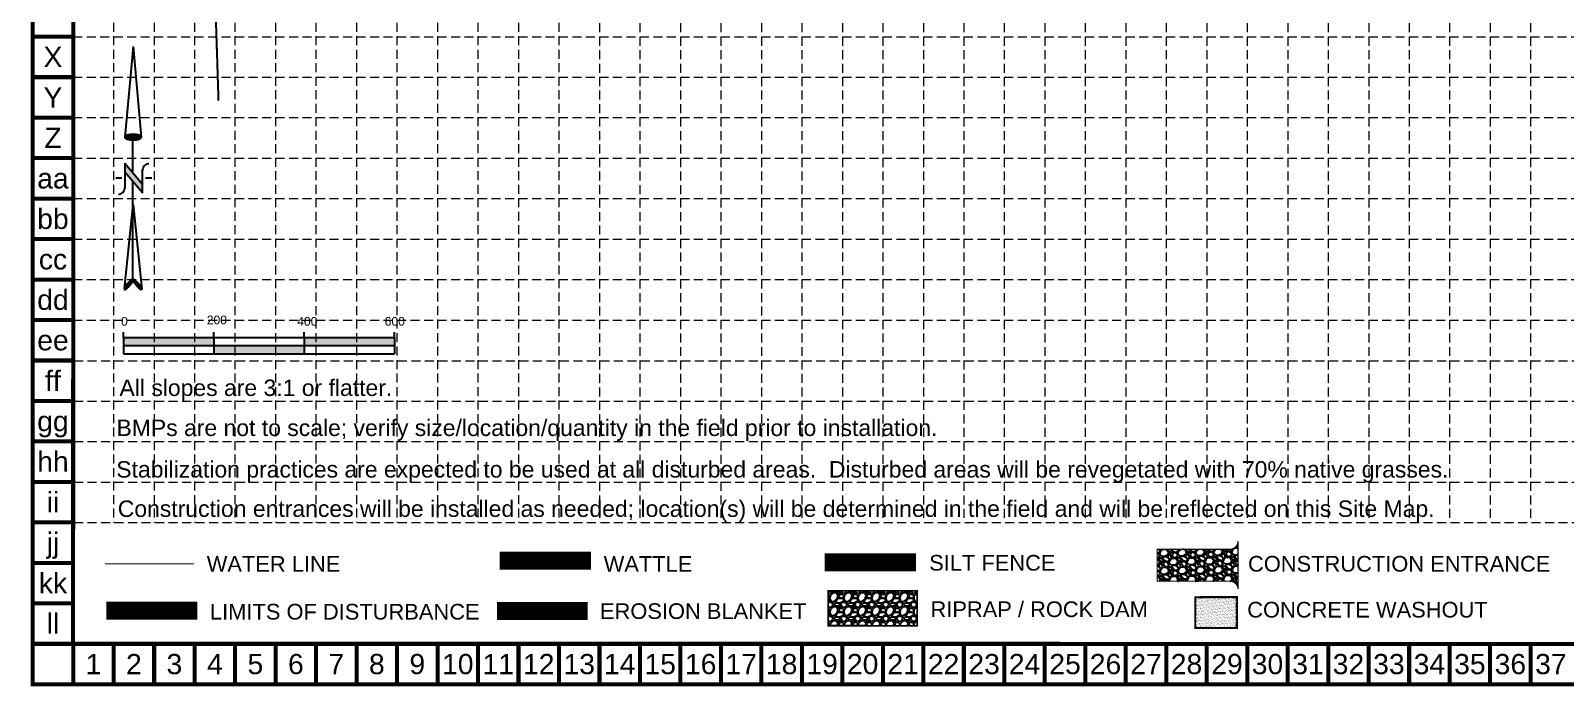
# Model space of a CAD drawing. Header units: inches. Extents: x 2602013 to 2607782, y 7036322 to 7039931.
# Drawn here: x 2602013 to 2605424, y 7036322 to 7037780 of the extents above; entities that cross this region are included whole.
import ezdxf
from ezdxf.enums import TextEntityAlignment as Align

# ---------------------------------------------------------------- set-up
doc = ezdxf.new("R2010")
doc.units = ezdxf.units.IN
doc.header["$MEASUREMENT"] = 0
for name, pattern in [('ACAD_ISO02W100', [15, 12, -3]), ('HIDDEN', [0.375, 0.25, -0.125]), ('PHANTOM', [2.1, 1.75, -0.05, 0.1, -0.05, 0.1, -0.05])]:
    doc.linetypes.add(name, pattern=pattern)
for name, color, linetype in [('ADDITION_LINE', 102, 'PHANTOM'), ('BASE', 7, 'Continuous'), ('GRID', 254, 'HIDDEN'), ('LEGEND', 7, 'Continuous'), ('NARROW', 7, 'Continuous')]:
    doc.layers.add(name, color=color, linetype=linetype)
doc.styles.add("L200'", font='ARIAL.TTF', dxfattribs={"height": 0.001969})
doc.styles.get("Standard").update_dxf_attribs({"font": 'ARIAL.TTF'})

# ---------------------------------------------------------------- blocks, each defined once
blk = doc.blocks.new('North Arrow')
at = {"layer": 'NARROW'}
for p, q in [((32.43, 3.06), (32.43, 4.63)), ((0, 0), (22.36, 2)), ((0, 0), (22.33, -2.02)), ((28.77, -2.09), (34.02, 2.32)), ((36.18, 2.33), (30.46, 2.33)), ((36.16, 2.32), (31.04, -2.09)), ((39.1, 0.01), (59.96, 2.11)), ((31.2, -0.05), (21.66, -0.05)), ((21.66, -0.05), (21.66, -0.05)), ((28.77, -2.09), (34.95, -2.09)), ((32.43, -4.26), (32.43, -2.8)), ((57.45, -0.05), (33.41, -0.05)), ((59.83, -2.14), (39.04, -0.01)), ((57.69, -0.03), (57.77, -0.01)), ((57.77, -0.05), (57.69, -0.03))]:
    blk.add_line(p, q, dxfattribs=at)
blk.add_lwpolyline([(22.36, -2.03), (22.59, -1.93, 0.091577), (22.87, -1.44, 0.048306), (23.03, -0.75), (23.07, -0.01), (23.01, 0.82, 0.048306), (22.87, 1.42, 0.091577), (22.59, 1.91), (22.36, 2.01), (22.14, 1.91, 0.091577), (21.86, 1.42, 0.048306), (21.72, 0.82), (21.66, -0.01), (21.72, -0.83, 0.048306), (21.86, -1.44, 0.091577), (22.14, -1.93)], format="xyb", close=True, dxfattribs=at)
for points in [[(57.46, -0.03), (57.44, 0.08, -0.066818), (57.67, 0.47, -0.03073), (58.01, 0.84), (58.52, 1.29), (59.07, 1.7, -0.03073), (59.5, 1.95, -0.066818), (59.93, 2.1), (60.04, 2.06)], [(60.04, 2.06), (60.05, 1.95, -0.066818), (59.82, 1.56, -0.03073), (59.43, 1.14), (58.97, 0.74), (58.42, 0.33, -0.03073), (57.99, 0.08, -0.036692), (57.76, -0.02)], [(57.46, -0.04), (57.44, -0.15, 0.066818), (57.67, -0.54, 0.03073), (58.01, -0.9), (58.52, -1.36), (59.07, -1.77, 0.03073), (59.5, -2.02, 0.066818), (59.93, -2.17), (60.04, -2.13)], [(60.04, -2.13), (60.05, -2.01, 0.066818), (59.82, -1.63, 0.03073), (59.43, -1.2), (58.97, -0.8), (58.42, -0.4, 0.03073), (57.99, -0.15, 0.036692), (57.76, -0.05)]]:
    blk.add_lwpolyline(points, format="xyb", dxfattribs=at)
for centre, start, end in [((30.46, 3.86), 178.8769, 270), ((34.95, -3.62), 358.8769, 90)]:
    blk.add_arc(centre, 1.53, start, end, dxfattribs=at)
for points in [[(23.03, -0.76), (21.67, -0.05), (23.07, -0.05), (21.72, 0.82)], [(23.07, -0.05), (21.72, 0.82), (23.02, 0.75), (21.85, 1.42)], [(23.02, 0.75), (21.85, 1.42), (22.87, 1.44), (22.14, 1.91)], [(22.87, 1.44), (22.14, 1.91), (22.59, 1.91), (22.36, 2)], [(31.05, -2.09), (36.15, 2.36), (28.75, -2.06), (34.01, 2.36)], [(57.44, 0.08), (57.7, -0.01), (57.5, 0.21), (57.77, -0.01)], [(57.45, -0.04), (57.69, -0.02), (57.44, 0.08), (57.7, -0.01)], [(57.5, 0.21), (57.77, -0.01), (57.6, 0.39), (57.94, 0.06)], [(57.6, 0.39), (57.94, 0.06), (57.68, 0.5), (58.07, 0.13)], [(57.68, 0.5), (58.07, 0.13), (57.84, 0.66), (58.29, 0.26)], [(57.84, 0.66), (58.29, 0.26), (58.03, 0.86), (58.52, 0.41)], [(58.03, 0.86), (58.52, 0.41), (58.26, 1.07), (58.73, 0.57)], [(58.26, 1.07), (58.73, 0.57), (58.52, 1.3), (59.05, 0.81)], [(58.52, 1.3), (59.05, 0.81), (58.7, 1.42), (59.26, 0.99)], [(59.26, 1), (58.69, 1.42), (59.45, 1.15), (59, 1.65)], [(59.45, 1.15), (59, 1.65), (59.62, 1.34), (59.28, 1.82)], [(59.62, 1.34), (59.28, 1.82), (59.81, 1.55), (59.49, 1.95)], [(59.81, 1.55), (59.49, 1.95), (59.93, 1.73), (59.69, 2.04)], [(59.93, 1.73), (59.69, 2.04), (60.05, 1.94), (59.93, 2.1)], [(60.05, 1.94), (59.93, 2.1), (60.04, 2.06)], [(22.87, -1.44), (21.72, -0.87), (23.03, -0.76), (21.67, -0.05)], [(22.58, -1.93), (21.86, -1.45), (22.87, -1.44), (21.72, -0.87)], [(22.36, -2.01), (22.14, -1.93), (22.58, -1.93), (21.86, -1.45)], [(57.44, -0.14), (57.69, -0.02), (57.45, -0.04), (57.69, -0.02)], [(57.46, -0.19), (57.7, -0.03), (57.44, -0.14), (57.69, -0.02)], [(57.53, -0.33), (57.76, -0.05), (57.46, -0.19), (57.7, -0.03)], [(57.63, -0.48), (57.9, -0.1), (57.53, -0.33), (57.76, -0.05)], [(57.78, -0.66), (58.09, -0.2), (57.63, -0.48), (57.9, -0.1)], [(57.97, -0.87), (58.34, -0.35), (57.78, -0.66), (58.09, -0.2)], [(58.24, -1.11), (58.61, -0.54), (57.97, -0.87), (58.34, -0.35)], [(58.61, -1.43), (58.93, -0.77), (58.24, -1.11), (58.61, -0.54)], [(58.91, -1.64), (59.2, -1), (58.61, -1.43), (58.93, -0.77)], [(59.12, -1.79), (59.57, -1.36), (58.92, -1.65), (59.2, -1.01)], [(59.35, -1.93), (59.81, -1.62), (59.12, -1.79), (59.57, -1.36)], [(59.54, -1.32), (59.41, -1.18), (59.21, -1.01)], [(59.58, -2.05), (59.93, -1.79), (59.35, -1.93), (59.81, -1.62)], [(59.78, -2.13), (60.05, -2.01), (59.58, -2.05), (59.93, -1.79)], [(59.92, -2.17), (60.04, -2.13), (59.78, -2.13), (60.05, -2.01)]]:
    blk.add_solid(points, dxfattribs=at)

msp = doc.modelspace()

# ---------------------------------------------------------------- hatches: boundary and pattern name
h = msp.add_hatch(color=7)
h.paths.add_polyline_path([(2602218.9, 7037097.4), (2602218.9, 7037079.3), (2602419.8, 7037079.3), (2602419.8, 7037097.4)])
h.paths.add_polyline_path([(2602620.7, 7037079.3), (2602419.8, 7037079.3), (2602419.8, 7037061.2), (2602620.7, 7037061.2)])
h.paths.add_polyline_path([(2602620.7, 7037079.3), (2602821.6, 7037079.3), (2602821.6, 7037097.4), (2602620.7, 7037097.4)])
at = {"layer": 'BASE'}
h = msp.add_hatch(dxfattribs=at)
h.set_pattern_fill('AR-SAND', color=30, scale=2.898748, style=0)
h.set_pattern_definition([(37.5, (2606878.4145, 7036250.5917), (-0.1694885, 5.184268), [0, -4.089677, 0, -4.573981, 0, -4.372188]), (7.5, (2606878.4145, 7036250.592), (4.76172, 7.593202), [0, -2.206273, 0, -3.6860906, 0, -1.412553]), (327.5, (2606875.105, 7036250.5917), (8.378839, 0.015226), [0, -1.3452885, 0, -4.843039, 0, -6.322856]), (317.5, (2606875.105, 7036250.592), (8.088215, 2.361454), [0, -0.672644, 0, -3.174881, 0, -3.632279])])
h.paths.add_polyline_path([(2604693.8, 7036452.4), (2604693.8, 7036519.6), (2604601.6, 7036519.6), (2604601.6, 7036452.4)])
at = {"layer": 'LEGEND'}
h = msp.add_hatch(dxfattribs=at)
h.set_pattern_fill('GRAVEL', color=23, scale=28.283801, angle=-43.9343, style=0)
h.set_pattern_definition([(184.078545, (2564982.8721, 7019480.5707), (-339.56352886, -26.32005667), [3.80519, -376.714428]), (141.0354448, (2564979.0765, 7019480.3), (264.042409528, -215.122641946), [6.529824, -646.452423]), (88.576145, (2564973.9994, 7019484.4062), (-12.18482951, -420.29233769), [4.604263, -455.822634]), (223.339445, (2564961.1497, 7019486.9676), (412.852518155, 387.739762185), [5.94633, -588.686522]), (248.899445, (2564956.825, 7019482.8866), (133.649392487, 342.53955972), [5.830847, -577.254634]), (313.339445, (2564954.7258, 7019477.4467), (-387.739762185, 412.852518155), [5.94633, -588.686522]), (353.7599448, (2564958.8069, 7019473.1219), (-461.028694288, 51.43324968), [7.863717, -778.507338]), (28.3210448, (2564966.624, 7019472.2672), (574.31034798, 310.730460277), [7.424158, -734.99192]), (77.495345, (2564973.1595, 7019475.7893), (92.169034774, 421.780353596), [5.966468, -590.680955]), (131.302145, (2564974.4514, 7019481.6142), (204.42610939, -236.23446022), [6.811644, -333.770427]), (178.4631448, (2564969.9555, 7019486.7314), (-460.284752337, 11.440800806), [8.808933, -872.085028]), (94.879845, (2564981.118, 7019467.336), (-24.83215746, 259.578712), [3.006596, -297.654304]), (127.534945, (2564980.8622, 7019470.3317), (225.53790365, -295.851376327), [5.720031, -566.284423]), (181.065745, (2564977.377, 7019474.868), (-19.624226, -20.368201), [3.999923, -35.999395]), (159.264345, (2564978.3065, 7019478.6855), (141.08943487, -57.38467757), [2.154038, -213.248967]), (247.867145, (2564976.292, 7019479.448), (38.5044721, 80.7288084), [3.04625, -149.266682]), (347.029545, (2564975.1443, 7019476.6263), (100.353033, -18.1361806), [4.947657, -159.973826]), (117.630845, (2564979.966, 7019475.516), (21.11221, -59.6166108), [3.577646, -85.863594]), (332.455245, (2564964.4784, 7019490.8302), (262.55451048, -135.137806226), [5.01189, -496.178328]), (26.411945, (2564968.9222, 7019488.5125), (-297.33914392, -145.553400926), [4.204698, -416.264232]), (249.264345, (2564983.8905, 7019479.5895), (57.38467757, 141.08943487), [4.308047, -211.094957]), (299.676245, (2564982.3652, 7019475.5605), (-144.809477033, 257.34667864), [5.01189, -496.178328]), (295.509745, (2564952.3114, 7019478.202), (-62.59265077, 138.8574441), [4.833136, -236.823769]), (250.840845, (2564954.3928, 7019473.84), (114.02567097, 322.17115994), [4.049618, -400.912775]), (22.867145, (2564964.47, 7019459.025), (138.85751115, 62.59250314), [4.308047, -211.094957]), (333.419745, (2564968.4395, 7019460.6991), (-343.283346625, 173.64223109), [4.741242, -469.381662]), (25.509745, (2564954.4896, 7019468.641), (-138.8574441, -62.59265077), [2.416568, -239.240337]), (57.375645, (2564963.248, 7019460.2025), (58.1287478, 101.0969684), [1.442191, -142.777445]), (122.029545, (2564964.0254, 7019461.417), (41.480414, -79.2408258), [5.830847, -110.786232]), (142.074745, (2564960.933, 7019466.3604), (223.30615044, -175.874013405), [5.40362, -534.957625]), (259.755845, (2564973.378, 7019474.793), (18.8802091, 60.3606269), [4.079146, -97.899539]), (309.2229448, (2564972.6526, 7019470.7791), (307.010703528, -374.34827904), [7.121691, -705.046219]), (17.011145, (2564977.156, 7019465.262), (-218.8423272, -64.08049187), [2.911987, -288.287558]), (46.065745, (2564979.94, 7019466.114), (-0.743975, 39.992415), [1.697028, -26.586772]), (76.322145, (2564961.1144, 7019467.364), (-55.89691225, -221.07419368), [3.929299, -389.001816]), (4.078545, (2564962.0435, 7019471.1818), (339.56352886, 26.32005667), [7.610379, -372.909239]), (316.065745, (2564969.635, 7019471.723), (39.992415, 0.743975), [7.353788, -20.930012]), (281.370545, (2564974.9303, 7019466.6208), (-66.312123585, 338.819626274), [4.472065, -442.73408]), (210.120345, (2564975.812, 7019462.2365), (-98.86507484, -61.8485644), [4.118178, -201.791001]), (163.7117448, (2564972.2499, 7019460.1699), (-583.237968314, 169.177990288), [6.7051, -663.80592]), (131.4918448, (2564965.8139, 7019462.0505), (-245.162427138, 275.48295904), [7.093549, -702.260576])])
edge = h.paths.add_edge_path()
edge.add_line((2604696.6, 7036538), (2604696.6, 7036644))
edge.add_arc((2604678.9, 7036644), 17.7, 270.0391, 360, ccw=False)
edge.add_line((2604679, 7036626.4), (2604516.9, 7036626.3))
edge.add_line((2604516.9, 7036626.3), (2604516.9, 7036555.6))
edge.add_line((2604516.9, 7036555.6), (2604678.9, 7036555.6))
edge.add_arc((2604678.9, 7036538), 17.7, 0, 90.0391, ccw=False)
at = {"layer": 'LEGEND', "linetype": 'ACAD_ISO02W100'}
h = msp.add_hatch(dxfattribs=at)
h.set_pattern_fill('GRAVEL', color=240, scale=31.086134, style=0)
h.set_pattern_definition([(228.0128, (2601573.4407, 7034886.8203), (-248.6890143, -279.7752446), [4.1822, -414.03895]), (184.9697, (2601570.6429, 7034883.7117), (373.0336365, 31.0858634), [7.1768, -710.50234]), (132.5104, (2601563.4931, 7034883.09), (310.861048, -341.9477398), [5.06045, -500.98512]), (267.2737, (2601551.3695, 7034875.3184), (31.08600986, 621.7226822), [6.53549, -647.01305]), (292.8337, (2601551.0587, 7034868.7903), (-155.4309762, 373.0334923), [6.40856, -634.4485]), (357.2737, (2601553.5455, 7034862.884), (-621.7226822, 31.08600986), [6.53549, -647.01305]), (37.6942, (2601560.0736, 7034862.5731), (-404.1199658, -310.86103825), [8.64285, -855.64113]), (72.2553, (2601566.9126, 7034867.8577), (217.60327013, 683.8948232), [8.15974, -807.81425]), (121.4296, (2601569.3995, 7034875.6293), (-248.6893252, 404.1195832), [6.55762, -649.20508]), (175.2364, (2601565.98, 7034881.2248), (341.9474996, -31.0858704), [7.48654, -366.8401]), (222.3974, (2601558.5193, 7034881.8465), (-373.03383234, -341.94722403), [9.68171, -958.49042]), (138.8141, (2601582.1448, 7034875.0075), (-217.6030272, 186.5167184), [3.3045, -327.14562]), (171.4692, (2601579.6579, 7034877.1836), (404.11968416, -62.1725132), [6.28677, -622.39137]), (225, (2601573.44, 7034878.116), (-3e-15, -31.08614), [4.39623, -39.56618]), (203.1986, (2601571.2646, 7034881.8465), (155.43066, 62.1723085), [2.36746, -234.37748]), (291.8014, (2601569.0886, 7034880.914), (-31.086131, 93.25841), [3.34807, -164.0559]), (30.9638, (2601570.332, 7034877.8053), (93.258339, 62.1723445), [5.43787, -175.8239]), (161.5651, (2601574.995, 7034880.603), (62.17228, -31.086084), [3.93212, -94.37088]), (16.3895, (2601551.0587, 7034880.9139), (310.8614049, 93.2581743), [5.50846, -545.33922]), (70.3462, (2601556.3433, 7034882.4682), (-124.3443869, -341.9475366), [4.6213, -457.5073]), (293.1986, (2601574.995, 7034886.8203), (-62.1723085, 155.43066), [4.73488, -232.01005]), (343.6105, (2601576.8601, 7034882.4682), (-310.8614049, 93.2581743), [5.50846, -545.33922]), (339.444, (2601551.0587, 7034861.6405), (-155.4307256, 62.172143), [5.312, -260.28805]), (294.7751, (2601556.0324, 7034859.7753), (-155.4304255, 341.9475765), [4.45085, -440.63485]), (66.8014, (2601575.306, 7034855.734), (62.1723085, 155.43066), [4.73488, -232.01005]), (17.354, (2601577.171, 7034860.0862), (-404.1198002, -124.3443637), [5.211, -515.88757]), (69.444, (2601560.0736, 7034855.734), (-62.172143, -155.4307256), [2.656, -262.94405]), (101.3099, (2601573.4407, 7034855.734), (-31.08606, 124.344558), [1.58508, -156.9237]), (165.9638, (2601573.13, 7034857.2884), (93.258418, -31.086073), [6.40856, -121.76283]), (186.009, (2601566.9126, 7034858.8427), (310.8613288, 31.0861124), [5.939, -587.96074]), (303.6901, (2601570.332, 7034875.0075), (-31.086175, 62.172254), [4.4833, -107.59934]), (353.1572, (2601572.819, 7034871.2772), (528.46425236, -62.17251593), [7.8273, -774.90156]), (60.9454, (2601580.5905, 7034870.3446), (-124.3445355, -217.6029475), [3.2005, -316.85083]), (90, (2601582.145, 7034873.142), (-31.08613, 31.08613), [1.86517, -29.22097]), (120.2564, (2601566.2909, 7034859.7753), (124.3443757, -217.6030119), [4.3186, -427.54376]), (48.0128, (2601564.1148, 7034863.5057), (248.6890143, 279.7752446), [8.3644, -409.85675]), (0, (2601569.71, 7034869.723), (31.08613, 31.08613), [8.0824, -23.00374]), (325.3048, (2601577.7927, 7034869.7229), (-310.861158, 217.6032032), [4.91515, -486.59977]), (254.0546, (2601581.834, 7034866.925), (-31.08613, -124.3445385), [4.5262, -221.78427]), (207.646, (2601580.5905, 7034862.5731), (-590.63640905, -310.8615763), [7.36943, -729.5752]), (175.4261, (2601574.0624, 7034859.1536), (-404.11975483, 31.08597204), [7.79637, -771.8399])])
h.paths.add_polyline_path([(2603785.3, 7036456.7), (2603983.1, 7036456.4), (2603983.1, 7036534.1), (2603785.3, 7036533.8)])

# ---------------------------------------------------------------- linework, layer by layer
at = {"color": 7}
for p, q in [((2602218.9, 7037097.4), (2602218.9, 7037109.4)), ((2602419.8, 7037097.4), (2602419.8, 7037109.4)), ((2602620.7, 7037097.4), (2602620.7, 7037109.4)), ((2602821.6, 7037097.4), (2602821.6, 7037109.4)), ((2602218.9, 7037097.4), (2602419.8, 7037097.4)), ((2602218.9, 7037097.4), (2602218.9, 7037061.2)), ((2602218.9, 7037079.3), (2602821.6, 7037079.3)), ((2602419.8, 7037097.4), (2602821.6, 7037097.4)), ((2602419.8, 7037097.4), (2602419.8, 7037061.2)), ((2602620.7, 7037097.4), (2602620.7, 7037061.2)), ((2602821.6, 7037097.4), (2602821.6, 7037061.2)), ((2602218.9, 7037061.2), (2602419.8, 7037061.2)), ((2602419.8, 7037061.2), (2602821.6, 7037061.2))]:
    msp.add_line(p, q, dxfattribs=at)
at = {"color": 4, "const_width": 2.24}
msp.add_lwpolyline([(2602375.9, 7036594.3), (2602177.8, 7036594.3)], dxfattribs=at)
at = {"layer": 'ADDITION_LINE', "color": 145}
msp.add_line((2602399.5, 7038556.9), (2602429.8, 7037623.9), dxfattribs=at)
at = {"layer": 'BASE', "color": 30, "linetype": 'ACAD_ISO02W100'}
for p, q in [((2604601.6, 7036519.6), (2604601.6, 7036452.4)), ((2604693.8, 7036519.6), (2604601.6, 7036519.6)), ((2604693.8, 7036452.4), (2604693.8, 7036519.6))]:
    msp.add_line(p, q, dxfattribs=at)
at = {"layer": 'BASE', "const_width": 9}
for points in [[(2602017.1, 7036326.3), (2607777.1, 7036326.3), (2607777.1, 7039926.3), (2602017.1, 7039926.3)], [(2602106.9, 7036416.3), (2607687.4, 7036416.1), (2607687.2, 7039836.4), (2602108, 7039836.5)]]:
    msp.add_lwpolyline(points, close=True, dxfattribs=at)
for points in [[(2602107.1, 7037766.3), (2602017.1, 7037766.3)], [(2602107.1, 7037676.3), (2602017.1, 7037676.3)], [(2602107.1, 7037586.3), (2602017.1, 7037586.3)], [(2602107.1, 7037496.3), (2602017.1, 7037496.3)], [(2602107.1, 7037406.3), (2602017.1, 7037406.3)], [(2602107.1, 7037316.3), (2602017.1, 7037316.3)], [(2602107.1, 7037226.3), (2602017.1, 7037226.3)], [(2602107.1, 7037136.3), (2602017.1, 7037136.3)], [(2602107.1, 7037046.3), (2602017.1, 7037046.3)], [(2602107.1, 7036956.3), (2602017.1, 7036956.3)], [(2602107.1, 7036866.3), (2602017.1, 7036866.3)], [(2602107.1, 7036776.3), (2602017.1, 7036776.3)], [(2602107.1, 7036686.3), (2602017.1, 7036686.3)], [(2602107.1, 7036596.3), (2602017.1, 7036596.3)], [(2602107.1, 7036506.3), (2602017.1, 7036506.3)], [(2602107.1, 7036416.3), (2602017.1, 7036416.3)], [(2602107.1, 7036326.3), (2602107.1, 7036416.3)], [(2602197.1, 7036326.3), (2602197.1, 7036416.3)], [(2602287.1, 7036326.3), (2602287.1, 7036416.3)], [(2602377.1, 7036326.3), (2602377.1, 7036416.3)], [(2602467.1, 7036326.3), (2602467.1, 7036416.3)], [(2602557.1, 7036326.3), (2602557.1, 7036416.3)], [(2602647.1, 7036326.3), (2602647.1, 7036416.3)], [(2602737.1, 7036326.3), (2602737.1, 7036416.3)], [(2602827.1, 7036326.3), (2602827.1, 7036416.3)], [(2602917.1, 7036326.3), (2602917.1, 7036416.3)], [(2603007.1, 7036326.3), (2603007.1, 7036416.3)], [(2603097.1, 7036326.3), (2603097.1, 7036416.3)], [(2603187.1, 7036326.3), (2603187.1, 7036416.3)], [(2603277.1, 7036326.3), (2603277.1, 7036416.3)], [(2603367.1, 7036326.3), (2603367.1, 7036416.3)], [(2603457.1, 7036326.3), (2603457.1, 7036416.3)], [(2603547.1, 7036326.3), (2603547.1, 7036416.3)], [(2603637.1, 7036326.3), (2603637.1, 7036416.3)], [(2603727.1, 7036326.3), (2603727.1, 7036416.3)], [(2603817.1, 7036326.3), (2603817.1, 7036416.3)], [(2603907.1, 7036326.3), (2603907.1, 7036416.3)], [(2603997.1, 7036326.3), (2603997.1, 7036416.3)], [(2604087.1, 7036326.3), (2604087.1, 7036416.3)], [(2604177.1, 7036326.3), (2604177.1, 7036416.3)], [(2604267.1, 7036326.3), (2604267.1, 7036416.3)], [(2604357.1, 7036326.3), (2604357.1, 7036416.3)], [(2604447.1, 7036326.3), (2604447.1, 7036416.3)], [(2604537.1, 7036326.3), (2604537.1, 7036416.3)], [(2604627.1, 7036326.3), (2604627.1, 7036416.3)], [(2604717.1, 7036326.3), (2604717.1, 7036416.3)], [(2604807.1, 7036326.3), (2604807.1, 7036416.3)], [(2604897.1, 7036326.3), (2604897.1, 7036416.3)], [(2604987.1, 7036326.3), (2604987.1, 7036416.3)], [(2605077.1, 7036326.3), (2605077.1, 7036416.3)], [(2605167.1, 7036326.3), (2605167.1, 7036416.3)], [(2605257.1, 7036326.3), (2605257.1, 7036416.3)], [(2605347.1, 7036326.3), (2605347.1, 7036416.3)]]:
    msp.add_lwpolyline(points, dxfattribs=at)
at = {"layer": 'GRID', "color": 252, "linetype": 'HIDDEN', "lineweight": 0, "ltscale": 80}
for p, q in [((2602196.8, 7039837.2), (2602196.8, 7036685.9)), ((2602286.8, 7039837.2), (2602286.8, 7036685.9)), ((2602376.8, 7039837.2), (2602376.8, 7036685.9)), ((2602466.8, 7039837.2), (2602466.8, 7036685.9)), ((2602556.8, 7039837.2), (2602556.8, 7036685.9)), ((2602646.8, 7039837.2), (2602646.8, 7036685.9)), ((2602736.8, 7039837.2), (2602736.8, 7036685.9)), ((2602826.8, 7039837.2), (2602826.8, 7036685.9)), ((2602916.8, 7039837.2), (2602916.8, 7036685.9)), ((2603006.8, 7039837.2), (2603006.8, 7036685.9)), ((2603096.8, 7039837.2), (2603096.8, 7036685.9)), ((2603186.8, 7039837.2), (2603186.8, 7036685.9)), ((2603277.1, 7039836.3), (2603277.1, 7036685.9)), ((2603367.1, 7039836.3), (2603367.1, 7036685.9)), ((2603457.1, 7039836.3), (2603457.1, 7036685.9)), ((2603547.1, 7039836.3), (2603547.1, 7036685.9)), ((2603637.1, 7039836.3), (2603637.1, 7036685.9)), ((2603727.1, 7039836.3), (2603727.1, 7036685.9)), ((2603817.1, 7039836.3), (2603817.1, 7036685.9)), ((2603907.1, 7039836.3), (2603907.1, 7036685.9)), ((2603997.1, 7039836.3), (2603997.1, 7036685.9)), ((2604087.1, 7039836.3), (2604087.1, 7036685.9)), ((2604177.1, 7039836.3), (2604177.1, 7036685.9)), ((2604267.1, 7039836.3), (2604267.1, 7036685.9)), ((2604357.1, 7039836.3), (2604357.1, 7036685.9)), ((2604447.1, 7039836.3), (2604447.1, 7036685.9)), ((2604537.1, 7039836.3), (2604537.1, 7036685.9)), ((2604627.1, 7039836.3), (2604627.1, 7036685.9)), ((2604717.1, 7039836.3), (2604717.1, 7036685.9)), ((2604807.1, 7039836.3), (2604807.1, 7036685.9)), ((2604897.1, 7039836.3), (2604897.1, 7036685.9)), ((2604987.1, 7039836.3), (2604987.1, 7036685.9)), ((2605077.1, 7039836.3), (2605077.1, 7036685.9)), ((2605167.1, 7039836.3), (2605167.1, 7036685.9)), ((2605257.1, 7039836.3), (2605257.1, 7036685.9)), ((2605347.1, 7039836.3), (2605347.1, 7036685.9)), ((2602107.1, 7037766.3), (2607687.1, 7037766.3)), ((2602107.1, 7037676.3), (2607687.1, 7037676.3)), ((2602107.1, 7037586.3), (2607687.1, 7037586.3)), ((2602107.1, 7037496.3), (2607687.1, 7037496.3)), ((2602107.1, 7037406.3), (2607687.1, 7037406.3)), ((2602107.1, 7037316.3), (2607687.1, 7037316.3)), ((2602107.1, 7037226.3), (2607687.1, 7037226.3)), ((2602107.1, 7037136.3), (2607687.1, 7037136.3)), ((2602109.1, 7037045.9), (2607689.1, 7037045.9)), ((2602109.1, 7036955.9), (2607689.1, 7036955.9)), ((2602109.1, 7036865.9), (2607689.1, 7036865.9)), ((2602109.1, 7036775.9), (2607689.1, 7036775.9)), ((2602109.1, 7036685.9), (2607689.1, 7036685.9))]:
    msp.add_line(p, q, dxfattribs=at)
at = {"layer": 'LEGEND', "color": 23, "const_width": 2.83}
msp.add_lwpolyline([(2604696.6, 7036538), (2604696.6, 7036644, -0.414014), (2604679, 7036626.4), (2604516.9, 7036626.3), (2604516.9, 7036555.6), (2604678.9, 7036555.6, -0.414413)], format="xyb", close=True, dxfattribs=at)
at = {"layer": 'LEGEND', "color": 2, "const_width": 40.4}
msp.add_lwpolyline([(2603055.5, 7036601.2), (2603258.3, 7036601.2)], dxfattribs=at)
at = {"layer": 'LEGEND', "color": 200, "const_width": 40.4}
msp.add_lwpolyline([(2603778, 7036597.4), (2603980.7, 7036597.4)], dxfattribs=at)
at = {"layer": 'LEGEND', "color": 240, "linetype": 'Continuous', "const_width": 3.89}
msp.add_lwpolyline([(2603785.3, 7036456.7), (2603983.1, 7036456.4), (2603983.1, 7036534.1), (2603785.3, 7036533.8)], close=True, dxfattribs=at)
at = {"layer": 'LEGEND', "color": 1, "linetype": 'HIDDEN', "ltscale": 200, "const_width": 40.4}
msp.add_lwpolyline([(2602180.4, 7036489.9), (2602383.1, 7036489.9)], dxfattribs=at)
at = {"layer": 'LEGEND', "color": 84, "const_width": 40.4}
msp.add_lwpolyline([(2603049.6, 7036489.1), (2603250.5, 7036489.1)], dxfattribs=at)
at = {"layer": 'LEGEND', "color": 30, "linetype": 'Continuous', "const_width": 3.89}
msp.add_lwpolyline([(2604601.1, 7036451.4), (2604694.6, 7036451.5), (2604694.8, 7036520.5), (2604601.1, 7036520.3)], close=True, dxfattribs=at)

# ---------------------------------------------------------------- block references
at = {"layer": 'BASE', "xscale": 9, "yscale": 9, "zscale": 9.000000000087311, "rotation": 270}
msp.add_blockref('North Arrow', (2602240.4, 7037744.2), dxfattribs=at)

# ---------------------------------------------------------------- texts
at = {"color": 7, "width": 1}
for s, height, p in [('0', 19.3, (2602213.5, 7037123.8)), ('200', 19.29, (2602404, 7037126.8)), ('400', 19.29, (2602605.1, 7037123.8)), ('600', 19.29, (2602799.5, 7037123.8))]:
    msp.add_text(s, height=height, dxfattribs=at).set_placement(p)
at = {"layer": 'BASE'}
for s, p in [('X', (2602062.1, 7037721.3)), ('Y', (2602062.1, 7037631.3)), ('Z', (2602062.1, 7037541.3)), ('aa', (2602062.1, 7037451.3)), ('bb', (2602062.1, 7037361.3)), ('cc', (2602062.1, 7037271.3)), ('dd', (2602062.1, 7037181.3)), ('ee', (2602062.1, 7037091.3)), ('ff', (2602062.1, 7037001.3)), ('gg', (2602062.1, 7036911.3)), ('hh', (2602062.1, 7036821.3)), ('ii', (2602062.1, 7036731.3)), ('jj', (2602062.1, 7036641.3)), ('kk', (2602062.1, 7036551.3)), ('ll', (2602062.1, 7036461.3)), ('1', (2602152.1, 7036371.3)), ('2', (2602242.1, 7036371.3)), ('3', (2602332.1, 7036371.3)), ('4', (2602422.1, 7036371.3)), ('5', (2602512.1, 7036371.3)), ('6', (2602602.1, 7036371.3)), ('7', (2602692.1, 7036371.3)), ('8', (2602782.1, 7036371.3)), ('9', (2602872.1, 7036371.3)), ('10', (2602962.1, 7036371.3)), ('11', (2603052.1, 7036371.3)), ('12', (2603142.1, 7036371.3)), ('13', (2603232.1, 7036371.3)), ('14', (2603322.1, 7036371.3)), ('15', (2603412.1, 7036371.3)), ('16', (2603502.1, 7036371.3)), ('17', (2603592.1, 7036371.3)), ('18', (2603682.1, 7036371.3)), ('19', (2603772.1, 7036371.3)), ('20', (2603862.1, 7036371.3)), ('21', (2603952.1, 7036371.3)), ('22', (2604042.1, 7036371.3)), ('23', (2604132.1, 7036371.3)), ('24', (2604222.1, 7036371.3)), ('25', (2604312.1, 7036371.3)), ('26', (2604402.1, 7036371.3)), ('27', (2604492.1, 7036371.3)), ('28', (2604582.1, 7036371.3)), ('29', (2604672.1, 7036371.3)), ('30', (2604762.1, 7036371.3)), ('31', (2604852.1, 7036371.3)), ('32', (2604942.1, 7036371.3)), ('33', (2605032.1, 7036371.3)), ('34', (2605122.1, 7036371.3)), ('35', (2605212.1, 7036371.3)), ('36', (2605302.1, 7036371.3)), ('37', (2605392.1, 7036371.3))]:
    msp.add_text(s, height=45, dxfattribs=at).set_placement(p, align=Align.MIDDLE_CENTER)
at = {"layer": 'BASE', "color": 7, "style": "L200'"}
for s, p in [('All slopes are 3:1 or flatter.', (2602210, 7036967.4)), ('BMPs are not to scale; verify size/location/quantity in the field prior to installation.', (2602203.4, 7036878.4)), ('Stabilization practices are expected to be used at all disturbed areas.  Disturbed areas will be revegetated with 70%%% native grasses.', (2602202.9, 7036786)), ('Construction entrances will be installed as needed; location(s) will be determined in the field and will be reflected on this Site Map.', (2602206.2, 7036698.5))]:
    msp.add_text(s, height=36.499, dxfattribs=at).set_placement(p)
at = {"layer": 'LEGEND'}
for s, height, p in [('WATER LINE', 34.79, (2602404, 7036576.6)), ('WATTLE', 34.79, (2603286.5, 7036576.5)), ('SILT FENCE', 34.79, (2604010, 7036579.1)), ('CONSTRUCTION ENTRANCE', 34.786, (2604718.9, 7036576.9)), ('LIMITS OF DISTURBANCE', 34.786, (2602411.2, 7036470.3)), ('EROSION BLANKET', 34.786, (2603278.2, 7036471.6)), ('RIPRAP / ROCK DAM', 34.786, (2604013, 7036475.8)), ('CONCRETE WASHOUT', 34.786, (2604717.1, 7036474.8))]:
    msp.add_text(s, height=height, dxfattribs=at).set_placement(p)

doc.saveas('drawing.dxf')
